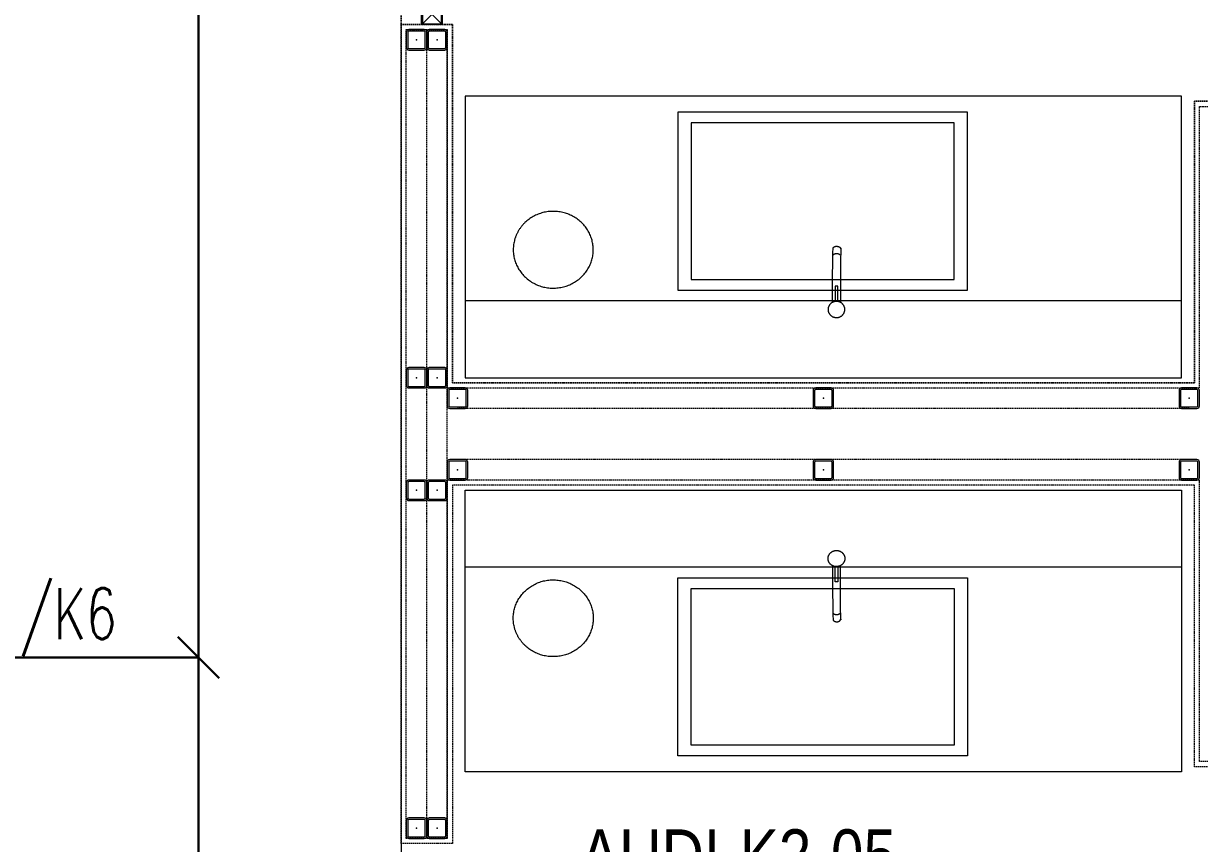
# Model space of a CAD drawing. Extents: x -1457 to 23780, y -2071 to 4205.
# Drawn here: x 14108.7 to 14338.5, y 2540 to 2700.2 of the extents above; entities that cross this region are included whole.
import ezdxf
from ezdxf.enums import TextEntityAlignment as Align

# ---------------------------------------------------------------- set-up
doc = ezdxf.new("R2010")
doc.units = 0
doc.header["$MEASUREMENT"] = 0
doc.linetypes.add('HIDDEN', pattern=[0.375, 0.25, -0.125])
doc.layers.get('0').update_dxf_attribs({"color": 9, "lineweight": 9})
for name, color, linetype, lineweight in [('10', 9, 'Continuous', 9), ('21', 9, 'Continuous', 9), ('E-KABLO', 7, 'Continuous', 30), ('E-YAZI', 7, 'Continuous', 30), ('M-TEFRIS2-015', 129, 'Continuous', 9)]:
    doc.layers.add(name, color=color, linetype=linetype, lineweight=lineweight)
doc.styles.add('Arial', font='arial.ttf', dxfattribs={"height": 2.5})
doc.styles.add('E-YAZI', font='txttw.shx')
doc.styles.add('MuuM_TEXT-STANDART', font='ARIALN.TTF')

# ---------------------------------------------------------------- blocks, each defined once
blk = doc.blocks.new('Group-398-1')
at = {"lineweight": 0}
blk.add_line((384774.0706, 69367.7554), (384775.4706, 69367.7554), dxfattribs=at)
at = {"lineweight": 0, "flags": 128}
for points in [[(384774.0706, 69367.6054), (384774.0706, 69368.1554), (384775.4706, 69368.1554), (384775.4706, 69367.6054)], [(384774.4891, 69367.7763), (384774.4891, 69368.1243), (384775.0547, 69368.1243), (384775.0547, 69367.7763), (384774.4891, 69367.7763)], [(384774.4891, 69367.7763), (384774.4891, 69368.1243), (384775.0547, 69368.1243), (384775.0547, 69367.7763)], [(384774.5151, 69367.7973), (384774.5151, 69368.1033), (384775.0287, 69368.1033), (384775.0287, 69367.7973), (384774.5151, 69367.7973)], [(384774.5151, 69367.7973), (384774.5151, 69368.1033), (384775.0287, 69368.1033), (384775.0287, 69367.7973)]]:
    blk.add_lwpolyline(points, close=True, dxfattribs=at)
blk.add_lwpolyline([(384775.4706, 69367.6054), (384774.0706, 69367.6054), (384774.0706, 69368.1554), (384775.4706, 69368.1554)], close=True)
blk.add_lwpolyline([(384774.7424, 69367.7545), (384774.7422, 69367.7845), (384774.7474, 69367.7845), (384774.7476, 69367.7545)], dxfattribs=at)
at = {"lineweight": 0}
for points in [[(384775.3661, 69367.8929), (384775.3556, 69367.9103), (384775.3194, 69367.9304), (384775.2775, 69367.9304), (384775.2413, 69367.9103), (384775.2203, 69367.8755), (384775.2203, 69367.8353), (384775.2413, 69367.8005), (384775.2775, 69367.7804), (384775.3194, 69367.7804), (384775.3556, 69367.8005), (384775.3766, 69367.8353), (384775.3766, 69367.8755), (384775.3661, 69367.8929)], [(384774.7451, 69367.723), (384774.7495, 69367.723), (384774.7571, 69367.7272), (384774.7614, 69367.7346), (384774.7614, 69367.743), (384774.757, 69367.7503), (384774.7494, 69367.7545), (384774.7406, 69367.7544), (384774.733, 69367.7502), (384774.7286, 69367.7429), (384774.7286, 69367.7344), (384774.7331, 69367.7271), (384774.7407, 69367.7229), (384774.7451, 69367.723)]]:
    blk.add_open_spline(points, degree=2, dxfattribs=at)
for points, knots in [([(384774.7528, 69367.7527), (384774.7524, 69367.8584), (384774.7503, 69367.8608), (384774.7466, 69367.8623), (384774.7424, 69367.8622), (384774.7388, 69367.8608), (384774.7367, 69367.8583), (384774.7367, 69367.8569), (384774.737, 69367.8048), (384774.7372, 69367.7527)], [0, 0, 0, 1, 2, 3, 4, 5, 6, 6, 7, 7, 7]), ([(384774.7509, 69367.846), (384774.7508, 69367.846), (384774.7509, 69367.846), (384774.7499, 69367.8469), (384774.7467, 69367.8481), (384774.7425, 69367.8481), (384774.7407, 69367.8474), (384774.7393, 69367.8468), (384774.7384, 69367.846)], [0, 0, 0, 1, 1, 2, 3, 4, 4, 5, 5, 5])]:
    blk.add_open_spline(points, degree=2, knots=knots, dxfattribs=at)
blk = doc.blocks.new('p-korkasa_40x40')
at = {"layer": '10'}
for points in [[(-2, -2), (-2, -2, 4.557572), (-2, -2), (2, -2, 6.895317), (2, -2), (2, -2), (2, 2), (-2, 2), (-2, -2)], [(-1.85, -1.85), (-1.85, 1.85), (1.85, 1.85), (1.85, -1.85), (-1.85, -1.85, -4.556435), (-1.85, -1.85)]]:
    blk.add_lwpolyline(points, format="xyb", close=True, dxfattribs=at)
for points in [[(2, -2), (-2, 2)], [(2, 2), (-2, -1.97)]]:
    blk.add_lwpolyline(points, dxfattribs=at)
blk = doc.blocks.new('0_roomno2-flat-2')
at = {"layer": '21'}
blk.add_lwpolyline([(96.88, -52.5), (0, -52.5), (0, 0), (96.88, 0)], close=True, dxfattribs=at)
for points in [[(0, -15), (96.88, -15)], [(40.62, -15), (40.62, -52.5)], [(59.38, -15), (59.38, -52.5)], [(78.12, -15), (78.12, -52.5)], [(0, -33.75), (40.62, -33.75)]]:
    blk.add_lwpolyline(points, dxfattribs=at)
at = {"layer": '21', "style": 'MuuM_TEXT-STANDART', "width": 0.6}
blk.add_text('H:', height=7.5, dxfattribs=at).set_placement((1.75, -43.04), align=Align.MIDDLE_LEFT)
at = {"layer": '21', "style": 'Arial'}
blk.add_attdef('ODANO', (0, 5.85), '', height=10, dxfattribs=at)
blk.add_attdef('MEKANADI', text='', height=10, dxfattribs=at).set_placement((1.75, -15), align=Align.BOTTOM_LEFT)
at = {"layer": '21', "style": 'MuuM_TEXT-STANDART', "width": 0.6}
for tag, p in [('M2', (1.75, -24.38)), ('TEMIZTAVANYUKSEKLIGI', (9, -43.04))]:
    blk.add_attdef(tag, text='', height=7.5, dxfattribs=at).set_placement(p, align=Align.MIDDLE_LEFT)
for tag, p in [('YER01', (50, -22.5)), ('TAVAN01', (68.75, -22.5)), ('DUVAR01', (87.5, -22.5)), ('YER02', (50, -33.75)), ('TAVAN02', (68.75, -33.75)), ('DUVAR02', (87.5, -33.75)), ('YER03', (50, -45)), ('TAVAN03', (68.75, -45)), ('DUVAR03', (87.5, -45))]:
    blk.add_attdef(tag, text='', height=7.5, dxfattribs=at).set_placement(p, align=Align.MIDDLE_CENTER)
blk = doc.blocks.new('Prf-40x40')
for points in [[(1.5, -2), (-1.5, -2, -0.414214), (-2, -1.5), (-2, 1.5, -0.414214), (-1.5, 2), (1.5, 2, -0.414214), (2, 1.5), (2, -1.5, -0.414214)], [(1.5, -1.7), (-1.5, -1.7, -0.414214), (-1.7, -1.5), (-1.7, 1.5, -0.414214), (-1.5, 1.7), (1.5, 1.7, -0.414214), (1.7, 1.5), (1.7, -1.5, -0.414214)]]:
    blk.add_lwpolyline(points, format="xyb", close=True)
blk.add_point((0, 0))

msp = doc.modelspace()

# ---------------------------------------------------------------- linework, layer by layer
at = {"layer": 'E-KABLO', "color": 6}
msp.add_line((14142.89, 2318.69), (14142.89, 2777), dxfattribs=at)
at = {"layer": 'E-YAZI'}
for p, q in [((14138.85, 2580.36), (14146.93, 2572.28)), ((14049.53, 2576.32), (14142.89, 2576.32))]:
    msp.add_line(p, q, dxfattribs=at)
at = {"layer": 'M-TEFRIS2-015', "linetype": 'HIDDEN', "lineweight": 0}
msp.add_line((14182.5, 2803), (14182.5, 2363), dxfattribs=at)
for points in [[(14192.5, 2630), (14192.5, 2700), (14182.5, 2700), (14182.5, 2790), (14192.5, 2790), (14192.5, 2803), (14470.5, 2803), (14470.5, 2635), (14347.5, 2635), (14347.5, 2685), (14337.5, 2685), (14337.5, 2630)], [(14192.5, 2610), (14192.5, 2540), (14182.5, 2540), (14182.5, 2450), (14192.5, 2450), (14192.5, 2440), (14470.5, 2440), (14470.5, 2605), (14347.5, 2605), (14347.5, 2555), (14337.5, 2555), (14337.5, 2610)]]:
    msp.add_lwpolyline(points, close=True, dxfattribs=at)
for points in [[(14470.5, 2605), (14347.5, 2605), (14347.5, 2555), (14337.5, 2555), (14337.5, 2610), (14192.5, 2610), (14192.5, 2540), (14182.5, 2540), (14182.5, 2700), (14192.5, 2700), (14192.5, 2630), (14337.5, 2630), (14337.5, 2685), (14347.5, 2685), (14347.5, 2635), (14470.5, 2635)], [(14470.5, 2606), (14346.5, 2606), (14346.5, 2556), (14338.5, 2556), (14338.5, 2611), (14191.5, 2611), (14191.5, 2541), (14183.5, 2541), (14183.5, 2699), (14191.5, 2699), (14191.5, 2629), (14338.5, 2629), (14338.5, 2684), (14346.5, 2684), (14346.5, 2634), (14470.5, 2634)], [(14187.5, 2544.5), (14187.5, 2695.5)], [(14191.5, 2544.5), (14191.5, 2695.5)], [(14336.5, 2625), (14193.5, 2625)], [(14336.5, 2615), (14193.5, 2615)]]:
    msp.add_lwpolyline(points, dxfattribs=at)

# ---------------------------------------------------------------- block references
at = {"layer": 'M-TEFRIS2-015', "linetype": 'HIDDEN', "lineweight": 0, "extrusion": (0, 0, -1), "zscale": -1, "rotation": 90}
msp.add_blockref('p-korkasa_40x40', (-14188.5, 2702), dxfattribs=at)
at = {"layer": 'M-TEFRIS2-015', "linetype": 'HIDDEN', "lineweight": 0, "xscale": -1}
for p, rotation in [((14185.5, 2697), 90), ((14189.5, 2697), 90), ((14185.5, 2631), 90), ((14189.5, 2631), 90), ((14193.5, 2627), 180), ((14265, 2627), 180), ((14336.5, 2627), 180), ((14193.5, 2613), 180), ((14265, 2613), 180), ((14336.5, 2613), 180), ((14185.5, 2609), 90), ((14189.5, 2609), 90), ((14185.5, 2543), 90), ((14189.5, 2543), 90)]:
    msp.add_blockref('Prf-40x40', p, dxfattribs=dict(at, rotation=rotation))
at = {"layer": 'M-TEFRIS2-015', "linetype": 'HIDDEN', "lineweight": 0, "xscale": -100, "yscale": 100, "zscale": 100}
msp.add_blockref('Group-398-1', (38491742.06, -6934129.54), dxfattribs=at)
at = {"layer": 'M-TEFRIS2-015', "linetype": 'HIDDEN', "lineweight": 0, "xscale": 100, "yscale": 100, "zscale": 100, "rotation": 180}
msp.add_blockref('Group-398-1', (38491742.06, 6939369.54), dxfattribs=at)
at = {"layer": 'M-TEFRIS2-015', "linetype": 'HIDDEN', "lineweight": 0}
ref = msp.add_blockref('0_roomno2-flat-2', (14217.48, 2529.76), dxfattribs=at)
ref.add_attrib('ODANO', 'AUDI-K2-05', dxfattribs={"layer": '21', "height": 10, "style": 'MuuM_TEXT-STANDART'}).set_placement((14217.48, 2529.76), align=Align.BOTTOM_LEFT)
ref.add_attrib('MEKANADI', 'WC BAYAN', dxfattribs={"layer": '21', "height": 10, "style": 'MuuM_TEXT-STANDART', "width": 0.9}).set_placement((14219.23, 2514.76), align=Align.BOTTOM_LEFT)
ref.add_attrib('M2', '####m2', dxfattribs={"layer": '21', "height": 7.5, "style": 'MuuM_TEXT-STANDART', "width": 0.6}).set_placement((14219.23, 2505.38), align=Align.MIDDLE_LEFT)
ref.add_attrib('TEMIZTAVANYUKSEKLIGI', '2.40 M', dxfattribs={"layer": '21', "height": 7.5, "style": 'MuuM_TEXT-STANDART', "width": 0.6}).set_placement((14226.48, 2486.72), align=Align.MIDDLE_LEFT)
ref.add_attrib('YER01', 'Y08', dxfattribs={"layer": '21', "height": 7.5, "style": 'MuuM_TEXT-STANDART', "width": 0.6}).set_placement((14267.48, 2507.26), align=Align.MIDDLE_CENTER)
ref.add_attrib('TAVAN01', 'T01', dxfattribs={"layer": '21', "height": 7.5, "style": 'MuuM_TEXT-STANDART', "width": 0.6}).set_placement((14286.23, 2507.26), align=Align.MIDDLE_CENTER)
ref.add_attrib('DUVAR01', 'D11', dxfattribs={"layer": '21', "height": 7.5, "style": 'MuuM_TEXT-STANDART', "width": 0.6}).set_placement((14304.98, 2507.26), align=Align.MIDDLE_CENTER)
ref.add_attrib('TAVAN02', 'T09', dxfattribs={"layer": '21', "height": 7.5, "style": 'MuuM_TEXT-STANDART', "width": 0.6}).set_placement((14286.23, 2496.01), align=Align.MIDDLE_CENTER)

# ---------------------------------------------------------------- texts
at = {"layer": 'E-KABLO', "color": 3, "linetype": 'Continuous', "style": 'E-YAZI', "width": 0.7}
msp.add_text('KT-A-CK1/K6', height=10, dxfattribs=at).set_placement((14057.32, 2579.91))

doc.saveas('drawing.dxf')
